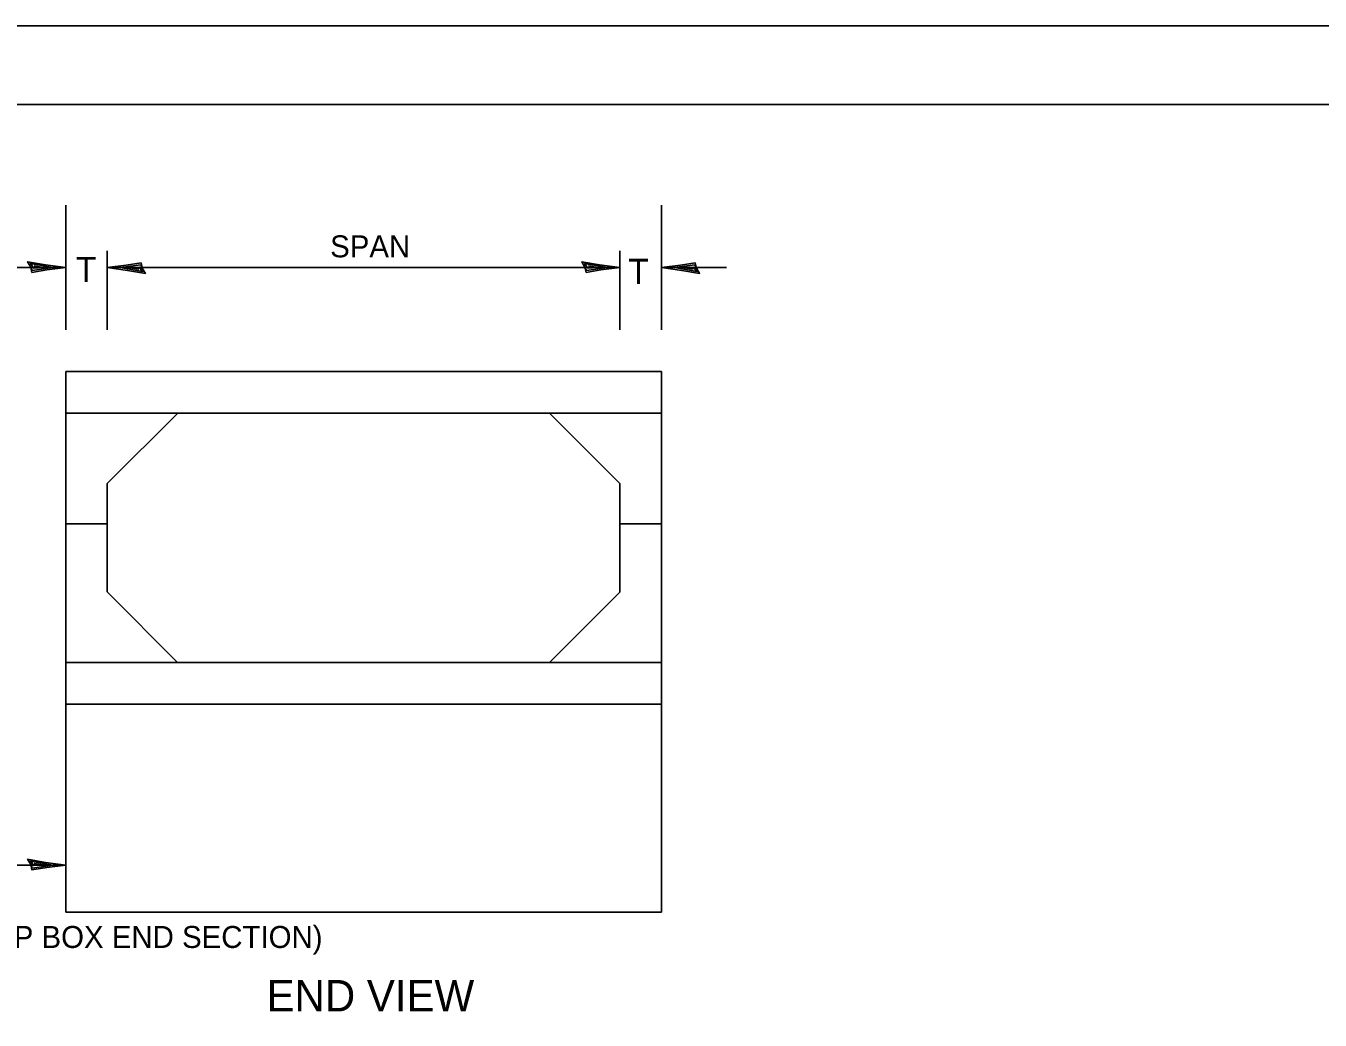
# Model space of a CAD drawing. Extents: x -0.01 to 2.83, y -0.16 to 1.83.
# Drawn here: x 1.102 to 1.789, y 1.306 to 1.833 of the extents above; entities that cross this region are included whole.
import ezdxf

# ---------------------------------------------------------------- set-up
doc = ezdxf.new("R2010")
doc.units = 0
for name, color, linetype in [('RD_Pr_Roadway_Dimensions', 7, 'Continuous'), ('RD_Pr_Roadway_Notes', 7, 'Continuous'), ('SH_General_Details', 7, 'Continuous'), ('SH_Printer_Plotting_Border', 7, 'Continuous')]:
    doc.layers.add(name, color=color, linetype=linetype)

msp = doc.modelspace()

# ---------------------------------------------------------------- linework, layer by layer
at = {"layer": 'RD_Pr_Roadway_Dimensions'}
for p, q in [((1.12346, 1.67206), (1.12346, 1.73822)), ((1.43958, 1.67206), (1.43958, 1.73822)), ((1.14552, 1.70514), (1.14552, 1.71396)), ((1.41753, 1.70514), (1.41753, 1.71396)), ((1.12346, 1.70514), (1.08972, 1.70514)), ((1.14552, 1.67206), (1.14552, 1.70514)), ((1.41753, 1.70514), (1.14552, 1.70514)), ((1.14552, 1.70514), (1.14552, 1.68309)), ((1.41753, 1.70514), (1.39547, 1.70514)), ((1.41753, 1.67206), (1.41753, 1.70514)), ((1.43958, 1.70514), (1.47398, 1.70514)), ((0.72652, 1.38821), (1.12346, 1.38821))]:
    msp.add_line(p, q, dxfattribs=at)
for points in [[(1.1049, 1.7054), (1.10556, 1.70261), (1.11339, 1.70386), (1.12346, 1.70514), (1.11273, 1.70665), (1.10328, 1.70826), (1.1049, 1.7054), (1.10575, 1.7036), (1.1167, 1.70514), (1.10472, 1.70724), (1.10648, 1.70492), (1.11152, 1.70521), (1.1067, 1.70599)], [(1.16411, 1.70488), (1.16345, 1.70764), (1.15562, 1.70643), (1.14552, 1.70514), (1.15628, 1.70363), (1.16573, 1.70201), (1.16411, 1.70488), (1.16327, 1.70668), (1.15231, 1.70514), (1.16426, 1.70301), (1.16249, 1.70536), (1.15749, 1.70503), (1.16227, 1.7043)], [(1.39897, 1.7054), (1.39963, 1.70261), (1.40742, 1.70386), (1.41753, 1.70514), (1.40676, 1.70665), (1.39731, 1.70826), (1.39897, 1.7054), (1.39978, 1.7036), (1.41073, 1.70514), (1.39878, 1.70724), (1.40055, 1.70492), (1.40558, 1.70521), (1.40077, 1.70599)], [(1.45814, 1.70488), (1.45748, 1.70764), (1.44969, 1.70643), (1.43958, 1.70514), (1.45035, 1.70363), (1.45976, 1.70201), (1.45814, 1.70488), (1.4573, 1.70668), (1.44638, 1.70514), (1.45832, 1.70301), (1.45656, 1.70536), (1.45152, 1.70503), (1.45634, 1.7043)], [(1.1049, 1.38847), (1.10556, 1.38568), (1.11339, 1.38693), (1.12346, 1.38821), (1.11273, 1.38968), (1.10328, 1.39134), (1.1049, 1.38847), (1.10575, 1.38667), (1.1167, 1.38821), (1.10472, 1.39031), (1.10648, 1.38799), (1.11152, 1.38829), (1.1067, 1.38902)]]:
    msp.add_lwpolyline(points, dxfattribs=at)
at = {"layer": 'SH_General_Details'}
for p, q in [((2.83333, 1.83333), (-0.00001, 1.83333)), ((1.12346, 1.36333), (1.12346, 1.65001)), ((1.12346, 1.65001), (1.43958, 1.65001)), ((1.43958, 1.65001), (1.43958, 1.36333)), ((1.12346, 1.62796), (1.43958, 1.62796)), ((1.14552, 1.59054), (1.18293, 1.62796)), ((1.41753, 1.59054), (1.38011, 1.62796)), ((1.14552, 1.53313), (1.14552, 1.59054)), ((1.41753, 1.59054), (1.41753, 1.53302)), ((1.12346, 1.56915), (1.14552, 1.56915)), ((1.41753, 1.56915), (1.43958, 1.56915)), ((1.14552, 1.53313), (1.18285, 1.49565)), ((1.38011, 1.49565), (1.41753, 1.53302)), ((1.12346, 1.49565), (1.43958, 1.49565)), ((1.12346, 1.47359), (1.43958, 1.47359)), ((1.43958, 1.36333), (1.12346, 1.36333))]:
    msp.add_line(p, q, dxfattribs=at)
msp.add_lwpolyline([(0.16666, 1.79167), (2.79166, 1.79167), (2.79166, 0.04167), (0.16666, 0.04167)], close=True, dxfattribs=at)
at = {"layer": 'SH_Printer_Plotting_Border'}
msp.add_lwpolyline([(-0.00001, 0), (2.83333, 0), (2.83333, 1.83333), (-0.00001, 1.83333)], close=True, dxfattribs=at)

# ---------------------------------------------------------------- texts
at = {"layer": 'RD_Pr_Roadway_Dimensions'}
for s, height, p in [('SPAN', 0.011667, (1.26377, 1.71057)), ('T', 0.01334, (1.12893, 1.69748)), ('T', 0.01334, (1.42196, 1.69649)), ('(SEE PERSPECTIVE FOR DROP BOX END SECTION)', 0.0116667, (0.86964, 1.34427))]:
    msp.add_text(s, height=height, dxfattribs=at).set_placement(p)
at = {"layer": 'RD_Pr_Roadway_Notes'}
msp.add_text('END VIEW', height=0.016667, dxfattribs=at).set_placement((1.23, 1.31062))

doc.saveas('drawing.dxf')
